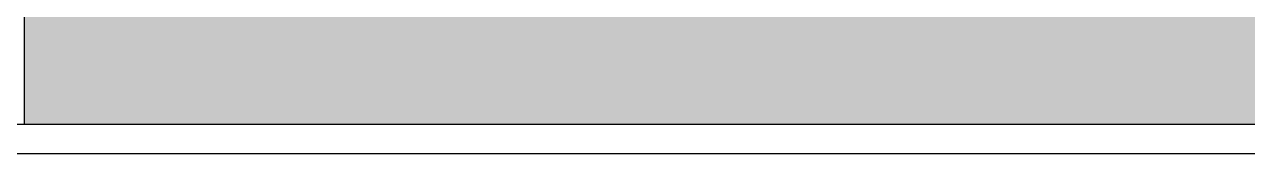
# Model space of a CAD drawing. Header units: inches. Extents: x 21 to 32698, y 13 to 3712.
# Drawn here: x 18681.7 to 18787, y 1859.6 to 1870.7 of the extents above; entities that cross this region are included whole.
import ezdxf

# ---------------------------------------------------------------- set-up
doc = ezdxf.new("R2010")
doc.units = ezdxf.units.IN
doc.header["$MEASUREMENT"] = 0
for name, color, linetype, lineweight in [('Z_MİM_-KM-PATTERN-STRC', 8, 'Continuous', 25), ('Z_MİM_-KM-STRC-CONCRETE', 8, 'Continuous', 25), ('Z_MİM_-KM-WALL', 8, 'Continuous', 25), ('Z_MİM_-KM-WALL-PLASTER', 8, 'Continuous', 25)]:
    doc.layers.add(name, color=color, linetype=linetype, lineweight=lineweight)

# ---------------------------------------------------------------- blocks, each defined once
blk = doc.blocks.new('-KM_Kolon-2K')
at = {"layer": 'Z_MİM_-KM-PATTERN-STRC'}
blk.add_hatch(color=256, dxfattribs=at).paths.add_polyline_path([(3350, 905), (3500, 905), (3500, 880), (3350, 880)], flags=0)
at = {"layer": 'Z_MİM_-KM-STRC-CONCRETE'}
blk.add_lwpolyline([(3350, 905), (3500, 905), (3500, 880), (3350, 880)], close=True, dxfattribs=at)

msp = doc.modelspace()

# ---------------------------------------------------------------- linework, layer by layer
at = {"layer": 'Z_MİM_-KM-WALL'}
msp.add_line((18681.72, 1862.08), (18046.71, 1862.08), dxfattribs=at)
at = {"layer": 'Z_MİM_-KM-WALL-PLASTER'}
msp.add_lwpolyline([(17284.21, 2582.08), (17284.21, 2089.58), (17339.21, 2089.58), (17339.21, 1859.58), (17874.21, 1859.58), (17874.21, 2544.58), (18019.21, 2544.58), (18019.21, 1859.58), (18831.71, 1859.58)], dxfattribs=at)

# ---------------------------------------------------------------- block references
at = {"layer": 'Z_MİM_-KM-STRC-CONCRETE'}
msp.add_blockref('-KM_Kolon-2K', (15331.71, 982.08), dxfattribs=at)

doc.saveas('drawing.dxf')
